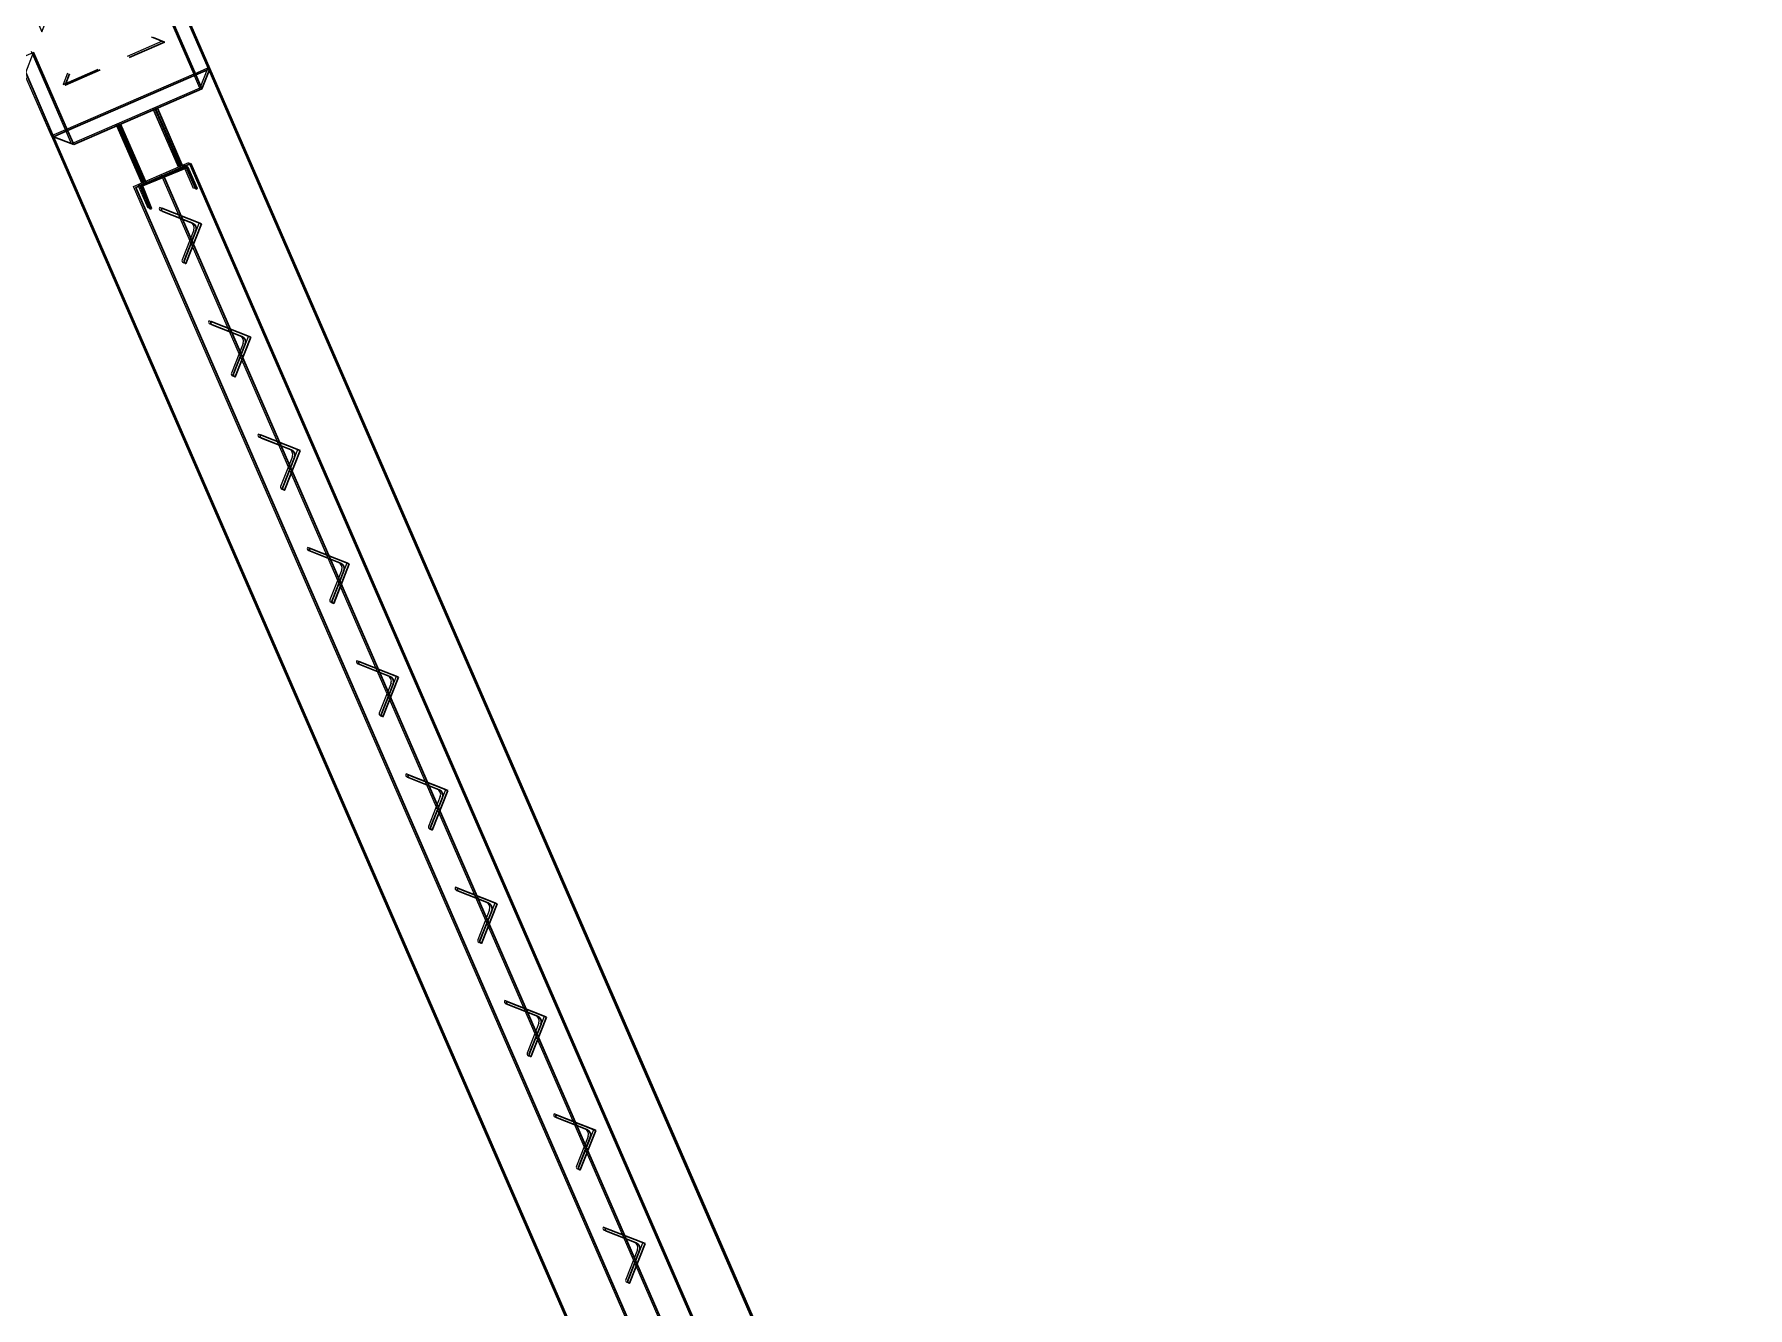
# Model space of a CAD drawing. Extents: x -15449 to 527173, y -170839 to 146543.
# Drawn here: x 15565.352 to 15566.027, y 7791.7 to 7792.202 of the extents above; entities that cross this region are included whole.
import ezdxf

# ---------------------------------------------------------------- set-up
doc = ezdxf.new("R2010")
doc.units = 0
doc.header["$LTSCALE"] = 8
doc.linetypes.add('X-F10A-LAY-S0-00-ASITE-001_EXTG_ROOF$0$HIDDEN', pattern=[9.525, 6.35, -3.175])
doc.layers.get('0').update_dxf_attribs({"color": 1, "linetype": 'CONTINUOUS'})
for name, color, linetype, lineweight in [('G-IMPT', 7, 'CONTINUOUS', 30), ('Micron SGP Titleblock CAD template EDI$0$G-ANNO-TTLB', 7, 'CONTINUOUS', 30), ('X-F10A-LAY-S0-00-ASITE-001_EXTG_ROOF$0$A-_ROAD----_E', 9, 'CONTINUOUS', 20)]:
    doc.layers.add(name, color=color, linetype=linetype, lineweight=lineweight)
doc.layers.add('X-F10A-LAY-S0-00-ASITE-001_EXTG_ROOF$0$A-SITEWALL', color=2, linetype='CONTINUOUS')

# ---------------------------------------------------------------- blocks, each defined once
blk = doc.blocks.new('X-F10A-LAY-S0-00-ASITE-001_EXTG_ROOF$0$A$C45887A7A')
at = {"layer": 'X-F10A-LAY-S0-00-ASITE-001_EXTG_ROOF$0$A-SITEWALL'}
blk.add_line((-225, 225), (-207, 207), dxfattribs=at)
for points in [[(-43, 25), (-307, 25), (-325, 43), (-325, 207), (-307, 225), (-225, 225), (-225, 307), (-207, 325), (-43, 325), (-25, 307), (-25, 43)], [(-307, 207), (-207, 207), (-207, 307), (-43, 307), (-43, 43), (-307, 43)]]:
    blk.add_lwpolyline(points, close=True, dxfattribs=at)
for points in [[(-225, 307), (-207, 307), (-207, 325)], [(-43, 325), (-43, 307), (-25, 307)], [(-307, 225), (-307, 207), (-325, 207)], [(-307, 25), (-307, 43), (-325, 43)], [(-43, 25), (-43, 43), (-25, 43)]]:
    blk.add_lwpolyline(points, dxfattribs=at)
at = {"layer": 'X-F10A-LAY-S0-00-ASITE-001_EXTG_ROOF$0$A-SITEWALL', "color": 3}
for points in [[(-178.5, 267), (-188.5, 257), (-143.5, 257)], [(-71.5, 267), (-61.5, 257), (-106.5, 257)], [(-247, 178.5), (-257, 188.5), (-257, 143.5)], [(-174.4, 188.5), (-188.5, 188.5), (-156.7, 156.7)], [(-247, 71.5), (-257, 61.5), (-257, 106.5)], [(-68.1, 82.2), (-68.1, 68.1), (-99.9, 99.9)]]:
    blk.add_lwpolyline(points, dxfattribs=at)
blk = doc.blocks.new('X-F10A-LAY-S0-00-ASITE-001_EXTG_ROOF$0$A$C7B8A6B6F')
at = {"layer": 'X-F10A-LAY-S0-00-ASITE-001_EXTG_ROOF$0$A-SITEWALL', "color": 252, "linetype": 'X-F10A-LAY-S0-00-ASITE-001_EXTG_ROOF$0$HIDDEN'}
for p, q in [((393.7, 1226.4, 3509.1), (367.6, 1296.7)), ((393.7, 1226.4), (367.6, 1296.7)), ((352.5, 1211.1, 3509.1), (326.3, 1281.4)), ((352.5, 1211.1), (326.3, 1281.4)), ((1099, -671.8, 3509.1), (1125.1, -742.1)), ((1099, -671.8), (1125.1, -742.1)), ((1057.7, -687.1, 3509.1), (1083.9, -757.4)), ((1057.7, -687.1), (1083.9, -757.4))]:
    blk.add_line(p, q, dxfattribs=at)
at = {"layer": 'X-F10A-LAY-S0-00-ASITE-001_EXTG_ROOF$0$A-SITEWALL', "color": 3}
for p, q in [((396.5, 1227.5, 3509.1), (370.4, 1297.8, 0)), ((396.5, 1227.5), (370.4, 1297.8)), ((349.6, 1210, 3509.1), (323.5, 1280.3, 0)), ((349.6, 1210), (323.5, 1280.3)), ((1078.4, -679.5, 3509.1), (373.1, 1218.7, -1754.5)), ((1078.4, -679.5), (373.1, 1218.7)), ((1101.8, -670.8, 3509.1), (1127.9, -741.1)), ((1101.8, -670.8), (1127.9, -741.1)), ((1054.9, -688.2, 3509.1), (1081, -758.5)), ((1054.9, -688.2), (1081, -758.5))]:
    blk.add_line(p, q, dxfattribs=at)
at = {"layer": 'X-F10A-LAY-S0-00-ASITE-001_EXTG_ROOF$0$A-SITEWALL', "color": 3, "elevation": -1754.5}
blk.add_lwpolyline([(406.2, 1231.1), (1111.5, -667.2), (1045.2, -691.8), (339.9, 1206.4)], close=True, dxfattribs=at)
at = {"layer": 'X-F10A-LAY-S0-00-ASITE-001_EXTG_ROOF$0$A-SITEWALL', "color": 3}
blk.add_lwpolyline([(406.2, 1231.1), (1111.5, -667.2), (1045.2, -691.8), (339.9, 1206.4)], close=True, dxfattribs=at)
at = {"layer": 'X-F10A-LAY-S0-00-ASITE-001_EXTG_ROOF$0$A-SITEWALL', "color": 8, "linetype": 'X-F10A-LAY-S0-00-ASITE-001_EXTG_ROOF$0$HIDDEN', "ltscale": 0.1, "elevation": -1754.5}
for points in [[(345.9, 1205.9, -0.414214), (347.4, 1209.2), (398.8, 1228.3, -0.414214), (402.1, 1226.8), (411.7, 1201.1), (410.2, 1200.5), (400.6, 1226.2, 0.414214), (399.3, 1226.8), (348, 1207.7, 0.414214), (347.4, 1206.4), (356.9, 1180.7), (355.4, 1180.2)], [(508.7, 879.8), (493, 845.6, 0.414214), (494.2, 842.4), (494.7, 842.2), (515.6, 887.6), (470.1, 908.5), (469.9, 907.9, 0.414214), (471, 904.7), (505.2, 889.1, -0.414214)], [(559.2, 743.9), (543.5, 709.7, 0.414214), (544.7, 706.5), (545.2, 706.3), (566.1, 751.7), (520.6, 772.5), (520.4, 772, 0.414214), (521.5, 768.8), (555.7, 753.2, -0.414214)], [(609.7, 608), (594, 573.8, 0.414214), (595.2, 570.6), (595.7, 570.3), (616.6, 615.8), (571.1, 636.6), (570.9, 636.1, 0.414214), (572, 632.9), (606.2, 617.2, -0.414214)], [(660.2, 472), (644.5, 437.9, 0.414214), (645.7, 434.7), (646.2, 434.4), (667.1, 479.9), (621.6, 500.7), (621.4, 500.2, 0.414214), (622.5, 497), (656.7, 481.3, -0.414214)], [(710.7, 336.1), (695, 301.9, 0.414214), (696.2, 298.7), (696.7, 298.5), (717.6, 344), (672.1, 364.8), (671.9, 364.2, 0.414214), (673, 361.1), (707.2, 345.4, -0.414214)], [(761.2, 200.2), (745.5, 166, 0.414214), (746.7, 162.8), (747.2, 162.6), (768.1, 208), (722.6, 228.9), (722.4, 228.3, 0.414214), (723.5, 225.1), (757.7, 209.5, -0.414214)], [(811.7, 64.3), (796, 30.1, 0.414214), (797.2, 26.9), (797.7, 26.7), (818.6, 72.1), (773.1, 92.9), (772.9, 92.4, 0.414214), (774, 89.2), (808.2, 73.5, -0.414214)], [(862.2, -71.7), (846.5, -105.8, 0.414214), (847.7, -109), (848.2, -109.3), (869.1, -63.8), (823.6, -43), (823.4, -43.5, 0.414214), (824.5, -46.7), (858.7, -62.4, -0.414214)], [(912.7, -207.6), (897, -241.8, 0.414214), (898.2, -244.9), (898.7, -245.2), (919.6, -199.7), (874.1, -178.9), (873.9, -179.5, 0.414214), (875, -182.6), (909.2, -198.3, -0.414214)], [(963.2, -343.5), (947.5, -377.7, 0.414214), (948.7, -380.9), (949.2, -381.1), (970.1, -335.7), (924.6, -314.8), (924.4, -315.4, 0.414214), (925.6, -318.6), (959.7, -334.2, -0.414214)], [(1013.7, -479.4), (998, -513.6, 0.414214), (999.2, -516.8), (999.7, -517), (1020.6, -471.6), (975.1, -450.7), (974.9, -451.3, 0.414214), (976.1, -454.5), (1010.2, -470.1, -0.414214)], [(1064.2, -615.3), (1048.5, -649.5, 0.414214), (1049.7, -652.7), (1050.2, -653), (1071.1, -607.5), (1025.6, -586.7), (1025.4, -587.2, 0.414214), (1026.6, -590.4), (1060.7, -606.1, -0.414214)], [(1049.3, -687.5, 0.414214), (1052.7, -689), (1104, -669.9, 0.414214), (1105.6, -666.6), (1096, -640.9), (1094.5, -641.5), (1104.1, -667.1, -0.414214), (1103.5, -668.4), (1052.1, -687.5, -0.414214), (1050.8, -686.9), (1041.3, -661.2), (1039.8, -661.8)]]:
    blk.add_lwpolyline(points, format="xyb", close=True, dxfattribs=at)
at = {"layer": 'X-F10A-LAY-S0-00-ASITE-001_EXTG_ROOF$0$A-SITEWALL', "color": 8, "linetype": 'X-F10A-LAY-S0-00-ASITE-001_EXTG_ROOF$0$HIDDEN', "ltscale": 0.1}
for points in [[(345.9, 1205.9, -0.414214), (347.4, 1209.2), (398.8, 1228.3, -0.414214), (402.1, 1226.8), (411.7, 1201.1), (410.2, 1200.5), (400.6, 1226.2, 0.414214), (399.3, 1226.8), (348, 1207.7, 0.414214), (347.4, 1206.4), (356.9, 1180.7), (355.4, 1180.2)], [(407.7, 1151.6), (392, 1117.5, 0.414214), (393.2, 1114.3), (393.7, 1114), (414.6, 1159.5), (369.1, 1180.3), (368.9, 1179.8, 0.414214), (370, 1176.6), (404.2, 1160.9, -0.414214)], [(458.2, 1015.7), (442.5, 981.5, 0.414214), (443.7, 978.4), (444.2, 978.1), (465.1, 1023.6), (419.6, 1044.4), (419.4, 1043.8, 0.414214), (420.5, 1040.7), (454.7, 1025, -0.414214)], [(508.7, 879.8), (493, 845.6, 0.414214), (494.2, 842.4), (494.7, 842.2), (515.6, 887.6), (470.1, 908.5), (469.9, 907.9, 0.414214), (471, 904.7), (505.2, 889.1, -0.414214)], [(559.2, 743.9), (543.5, 709.7, 0.414214), (544.7, 706.5), (545.2, 706.3), (566.1, 751.7), (520.6, 772.5), (520.4, 772, 0.414214), (521.5, 768.8), (555.7, 753.2, -0.414214)], [(609.7, 608), (594, 573.8, 0.414214), (595.2, 570.6), (595.7, 570.3), (616.6, 615.8), (571.1, 636.6), (570.9, 636.1, 0.414214), (572, 632.9), (606.2, 617.2, -0.414214)], [(660.2, 472), (644.5, 437.9, 0.414214), (645.7, 434.7), (646.2, 434.4), (667.1, 479.9), (621.6, 500.7), (621.4, 500.2, 0.414214), (622.5, 497), (656.7, 481.3, -0.414214)], [(710.7, 336.1), (695, 301.9, 0.414214), (696.2, 298.7), (696.7, 298.5), (717.6, 344), (672.1, 364.8), (671.9, 364.2, 0.414214), (673, 361.1), (707.2, 345.4, -0.414214)], [(761.2, 200.2), (745.5, 166, 0.414214), (746.7, 162.8), (747.2, 162.6), (768.1, 208), (722.6, 228.9), (722.4, 228.3, 0.414214), (723.5, 225.1), (757.7, 209.5, -0.414214)], [(811.7, 64.3), (796, 30.1, 0.414214), (797.2, 26.9), (797.7, 26.7), (818.6, 72.1), (773.1, 92.9), (772.9, 92.4, 0.414214), (774, 89.2), (808.2, 73.5, -0.414214)], [(862.2, -71.7), (846.5, -105.8, 0.414214), (847.7, -109), (848.2, -109.3), (869.1, -63.8), (823.6, -43), (823.4, -43.5, 0.414214), (824.5, -46.7), (858.7, -62.4, -0.414214)], [(912.7, -207.6), (897, -241.8, 0.414214), (898.2, -244.9), (898.7, -245.2), (919.6, -199.7), (874.1, -178.9), (873.9, -179.5, 0.414214), (875, -182.6), (909.2, -198.3, -0.414214)], [(963.2, -343.5), (947.5, -377.7, 0.414214), (948.7, -380.9), (949.2, -381.1), (970.1, -335.7), (924.6, -314.8), (924.4, -315.4, 0.414214), (925.6, -318.6), (959.7, -334.2, -0.414214)], [(1013.7, -479.4), (998, -513.6, 0.414214), (999.2, -516.8), (999.7, -517), (1020.6, -471.6), (975.1, -450.7), (974.9, -451.3, 0.414214), (976.1, -454.5), (1010.2, -470.1, -0.414214)], [(1064.2, -615.3), (1048.5, -649.5, 0.414214), (1049.7, -652.7), (1050.2, -653), (1071.1, -607.5), (1025.6, -586.7), (1025.4, -587.2, 0.414214), (1026.6, -590.4), (1060.7, -606.1, -0.414214)], [(1049.3, -687.5, 0.414214), (1052.7, -689), (1104, -669.9, 0.414214), (1105.6, -666.6), (1096, -640.9), (1094.5, -641.5), (1104.1, -667.1, -0.414214), (1103.5, -668.4), (1052.1, -687.5, -0.414214), (1050.8, -686.9), (1041.3, -661.2), (1039.8, -661.8)]]:
    blk.add_lwpolyline(points, format="xyb", close=True, dxfattribs=at)
blk = doc.blocks.new('A$Cf1db08be')
at = {"layer": 'G-IMPT'}
for p, q in [((93.30475, 12.61347), (93.34014, 12.53211)), ((93.3103, 12.61588), (93.34569, 12.53452)), ((93.32332, 12.54678), (93.32774, 12.54504)), ((93.2896, 12.51013), (93.2762, 12.54094)), ((93.32774, 12.54504), (93.31387, 12.53901)), ((93.28406, 12.50771), (93.27306, 12.53298)), ((93.2886, 12.52802), (93.30247, 12.53405)), ((93.29034, 12.53244), (93.2886, 12.52802)), ((93.34014, 12.53211), (93.2896, 12.51013)), ((93.34014, 12.53211), (93.34569, 12.53452)), ((93.34256, 12.52656), (93.34014, 12.53211)), ((93.34569, 12.53452), (93.34256, 12.52656)), ((93.34569, 12.53452), (94.27545, 10.39705)), ((93.34256, 12.52656), (93.29202, 12.50458)), ((93.33412, 12.49541), (93.32407, 12.51852)), ((93.32407, 12.51852), (93.33412, 12.49541)), ((93.33504, 12.49581), (93.32499, 12.51892)), ((93.32499, 12.51892), (93.33504, 12.49581)), ((93.31964, 12.48911), (93.30958, 12.51222)), ((93.30958, 12.51222), (93.31964, 12.48911)), ((93.32056, 12.48951), (93.31051, 12.51262)), ((93.31051, 12.51262), (93.32056, 12.48951)), ((93.2896, 12.51013), (93.28406, 12.50771)), ((93.28406, 12.50771), (94.21382, 10.37024)), ((93.29202, 12.50458), (93.28406, 12.50771)), ((93.29202, 12.50458), (93.2896, 12.51013)), ((93.31644, 12.48772), (93.33824, 12.4972)), ((93.31644, 12.48772), (93.33824, 12.4972)), ((93.3189, 12.48879), (93.33578, 12.49613)), ((93.3189, 12.48879), (93.33578, 12.49613)), ((93.33644, 12.49546), (93.31911, 12.48829)), ((93.33644, 12.49546), (93.31911, 12.48829)), ((93.59879, 11.86841), (93.32734, 12.49246)), ((93.59879, 11.86841), (93.32734, 12.49246)), ((93.34011, 12.48702), (93.33644, 12.49546)), ((93.34011, 12.48702), (93.33644, 12.49546)), ((93.33693, 12.49568), (93.34061, 12.48724)), ((93.33693, 12.49568), (93.34061, 12.48724)), ((93.33824, 12.4972), (93.60968, 11.87315)), ((93.33824, 12.4972), (93.60968, 11.87315)), ((93.58789, 11.86367), (93.31644, 12.48772)), ((93.58789, 11.86367), (93.31644, 12.48772)), ((93.32212, 12.47919), (93.31844, 12.48764)), ((93.32212, 12.47919), (93.31844, 12.48764)), ((93.31911, 12.48829), (93.32261, 12.47941)), ((93.31911, 12.48829), (93.32261, 12.47941)), ((93.34061, 12.48724), (93.34011, 12.48702)), ((93.34061, 12.48724), (93.34011, 12.48702)), ((93.32261, 12.47941), (93.32212, 12.47919)), ((93.32261, 12.47941), (93.32212, 12.47919)), ((93.32671, 12.47949), (93.32664, 12.4793)), ((93.34234, 12.47333), (93.32671, 12.47949)), ((93.32709, 12.47826), (93.33885, 12.47363)), ((93.33619, 12.4577), (93.34234, 12.47333)), ((93.34018, 12.47057), (93.33555, 12.45882)), ((93.336, 12.45777), (93.33619, 12.4577)), ((93.34615, 12.4348), (93.34607, 12.43462)), ((93.36178, 12.42865), (93.34615, 12.4348)), ((93.34653, 12.43357), (93.35829, 12.42894)), ((93.35961, 12.42589), (93.35498, 12.41413)), ((93.35563, 12.41301), (93.36178, 12.42865)), ((93.35544, 12.41309), (93.35563, 12.41301)), ((93.36558, 12.39012), (93.36551, 12.38993)), ((93.36558, 12.39012), (93.36551, 12.38993)), ((93.38122, 12.38396), (93.36558, 12.39012)), ((93.38122, 12.38396), (93.36558, 12.39012)), ((93.36597, 12.38889), (93.37772, 12.38426)), ((93.36597, 12.38889), (93.37772, 12.38426)), ((93.37506, 12.36833), (93.38122, 12.38396)), ((93.37506, 12.36833), (93.38122, 12.38396)), ((93.37905, 12.38121), (93.37442, 12.36945)), ((93.37905, 12.38121), (93.37442, 12.36945)), ((93.37488, 12.3684), (93.37506, 12.36833)), ((93.37488, 12.3684), (93.37506, 12.36833)), ((93.38502, 12.34543), (93.38495, 12.34525)), ((93.38502, 12.34543), (93.38495, 12.34525)), ((93.40066, 12.33928), (93.38502, 12.34543)), ((93.40066, 12.33928), (93.38502, 12.34543)), ((93.3854, 12.3442), (93.39716, 12.33957)), ((93.3854, 12.3442), (93.39716, 12.33957)), ((93.39849, 12.33652), (93.39386, 12.32476)), ((93.39849, 12.33652), (93.39386, 12.32476)), ((93.3945, 12.32364), (93.40066, 12.33928)), ((93.3945, 12.32364), (93.40066, 12.33928)), ((93.39431, 12.32372), (93.3945, 12.32364)), ((93.39431, 12.32372), (93.3945, 12.32364)), ((93.40446, 12.30075), (93.40438, 12.30056)), ((93.40446, 12.30075), (93.40438, 12.30056)), ((93.42009, 12.29459), (93.40446, 12.30075)), ((93.42009, 12.29459), (93.40446, 12.30075)), ((93.40484, 12.29952), (93.4166, 12.29489)), ((93.40484, 12.29952), (93.4166, 12.29489)), ((93.41792, 12.29184), (93.41329, 12.28008)), ((93.41792, 12.29184), (93.41329, 12.28008)), ((93.41394, 12.27896), (93.42009, 12.29459)), ((93.41394, 12.27896), (93.42009, 12.29459)), ((93.41375, 12.27903), (93.41394, 12.27896)), ((93.41375, 12.27903), (93.41394, 12.27896)), ((93.4239, 12.25606), (93.42382, 12.25588)), ((93.4239, 12.25606), (93.42382, 12.25588)), ((93.43953, 12.24991), (93.4239, 12.25606)), ((93.43953, 12.24991), (93.4239, 12.25606)), ((93.42428, 12.25483), (93.43603, 12.2502)), ((93.42428, 12.25483), (93.43603, 12.2502)), ((93.43337, 12.23427), (93.43953, 12.24991)), ((93.43337, 12.23427), (93.43953, 12.24991)), ((93.43736, 12.24715), (93.43273, 12.23539)), ((93.43736, 12.24715), (93.43273, 12.23539)), ((93.43319, 12.23435), (93.43337, 12.23427)), ((93.43319, 12.23435), (93.43337, 12.23427)), ((93.44333, 12.21138), (93.44326, 12.21119)), ((93.44333, 12.21138), (93.44326, 12.21119)), ((93.45897, 12.20522), (93.44333, 12.21138)), ((93.45897, 12.20522), (93.44333, 12.21138)), ((93.44371, 12.21015), (93.45547, 12.20552)), ((93.44371, 12.21015), (93.45547, 12.20552)), ((93.4568, 12.20247), (93.45217, 12.19071)), ((93.4568, 12.20247), (93.45217, 12.19071)), ((93.45281, 12.18959), (93.45897, 12.20522)), ((93.45281, 12.18959), (93.45897, 12.20522)), ((93.45262, 12.18966), (93.45281, 12.18959)), ((93.45262, 12.18966), (93.45281, 12.18959)), ((93.46277, 12.1667), (93.4627, 12.16651)), ((93.46277, 12.1667), (93.4627, 12.16651)), ((93.4784, 12.16054), (93.46277, 12.1667)), ((93.4784, 12.16054), (93.46277, 12.1667)), ((93.46315, 12.16546), (93.47491, 12.16083)), ((93.46315, 12.16546), (93.47491, 12.16083)), ((93.47225, 12.1449), (93.4784, 12.16054)), ((93.47225, 12.1449), (93.4784, 12.16054)), ((93.47624, 12.15778), (93.47161, 12.14602)), ((93.47624, 12.15778), (93.47161, 12.14602)), ((93.47206, 12.14498), (93.47225, 12.1449)), ((93.47206, 12.14498), (93.47225, 12.1449)), ((93.48221, 12.12201), (93.48213, 12.12182)), ((93.48221, 12.12201), (93.48213, 12.12182)), ((93.49784, 12.11585), (93.48221, 12.12201)), ((93.49784, 12.11585), (93.48221, 12.12201)), ((93.48259, 12.12078), (93.49435, 12.11615)), ((93.48259, 12.12078), (93.49435, 12.11615)), ((93.49567, 12.1131), (93.49104, 12.10134)), ((93.49567, 12.1131), (93.49104, 12.10134)), ((93.49169, 12.10022), (93.49784, 12.11585)), ((93.49169, 12.10022), (93.49784, 12.11585)), ((93.4915, 12.10029), (93.49169, 12.10022)), ((93.4915, 12.10029), (93.49169, 12.10022)), ((93.50164, 12.07733), (93.50157, 12.07714)), ((93.50164, 12.07733), (93.50157, 12.07714)), ((93.51728, 12.07117), (93.50164, 12.07733)), ((93.51728, 12.07117), (93.50164, 12.07733)), ((93.50202, 12.07609), (93.51378, 12.07146)), ((93.50202, 12.07609), (93.51378, 12.07146)), ((93.51511, 12.06841), (93.51048, 12.05665)), ((93.51511, 12.06841), (93.51048, 12.05665)), ((93.51112, 12.05553), (93.51728, 12.07117)), ((93.51112, 12.05553), (93.51728, 12.07117)), ((93.51093, 12.05561), (93.51112, 12.05553)), ((93.51093, 12.05561), (93.51112, 12.05553))]:
    blk.add_line(p, q, dxfattribs=at)
for centre, radius, start, end in [((93.33613, 12.49533), 0.000874, 23.50818, 113.50818), ((93.33613, 12.49533), 0.000874, 23.50818, 113.50818), ((93.33613, 12.49533), 0.000336, 23.50818, 113.50818), ((93.33613, 12.49533), 0.000336, 23.50818, 113.50818), ((93.31924, 12.48798), 0.000874, 113.50818, 203.50818), ((93.31924, 12.48798), 0.000874, 113.50818, 203.50818), ((93.31924, 12.48798), 0.000336, 113.50818, 203.50818), ((93.31924, 12.48798), 0.000336, 113.50818, 203.50818), ((93.32739, 12.47901), 0.000807, 158.50818, 248.50818), ((93.33799, 12.47144), 0.00235, 338.50818, 68.50818), ((93.3363, 12.45852), 0.000807, 158.50818, 248.50818), ((93.34682, 12.43432), 0.000807, 158.50818, 248.50818), ((93.35742, 12.42675), 0.00235, 338.50818, 68.50818), ((93.35573, 12.41384), 0.000807, 158.50818, 248.50818), ((93.36626, 12.38964), 0.000807, 158.50818, 248.50818), ((93.36626, 12.38964), 0.000807, 158.50818, 248.50818), ((93.37686, 12.38207), 0.00235, 338.50818, 68.50818), ((93.37686, 12.38207), 0.00235, 338.50818, 68.50818), ((93.37517, 12.36915), 0.000807, 158.50818, 248.50818), ((93.37517, 12.36915), 0.000807, 158.50818, 248.50818), ((93.3857, 12.34495), 0.000807, 158.50818, 248.50818), ((93.3857, 12.34495), 0.000807, 158.50818, 248.50818), ((93.3963, 12.33738), 0.00235, 338.50818, 68.50818), ((93.3963, 12.33738), 0.00235, 338.50818, 68.50818), ((93.39461, 12.32447), 0.000807, 158.50818, 248.50818), ((93.39461, 12.32447), 0.000807, 158.50818, 248.50818), ((93.40513, 12.30027), 0.000807, 158.50818, 248.50818), ((93.40513, 12.30027), 0.000807, 158.50818, 248.50818), ((93.41574, 12.2927), 0.00235, 338.50818, 68.50818), ((93.41574, 12.2927), 0.00235, 338.50818, 68.50818), ((93.41404, 12.27978), 0.000807, 158.50818, 248.50818), ((93.41404, 12.27978), 0.000807, 158.50818, 248.50818), ((93.42457, 12.25558), 0.000807, 158.50818, 248.50818), ((93.42457, 12.25558), 0.000807, 158.50818, 248.50818), ((93.43517, 12.24801), 0.00235, 338.50818, 68.50818), ((93.43517, 12.24801), 0.00235, 338.50818, 68.50818), ((93.43348, 12.2351), 0.000807, 158.50818, 248.50818), ((93.43348, 12.2351), 0.000807, 158.50818, 248.50818), ((93.44401, 12.2109), 0.000807, 158.50818, 248.50818), ((93.44401, 12.2109), 0.000807, 158.50818, 248.50818), ((93.45461, 12.20333), 0.00235, 338.50818, 68.50818), ((93.45461, 12.20333), 0.00235, 338.50818, 68.50818), ((93.45292, 12.19041), 0.000807, 158.50818, 248.50818), ((93.45292, 12.19041), 0.000807, 158.50818, 248.50818), ((93.46345, 12.16621), 0.000807, 158.50818, 248.50818), ((93.46345, 12.16621), 0.000807, 158.50818, 248.50818), ((93.47405, 12.15864), 0.00235, 338.50818, 68.50818), ((93.47405, 12.15864), 0.00235, 338.50818, 68.50818), ((93.47236, 12.14573), 0.000807, 158.50818, 248.50818), ((93.47236, 12.14573), 0.000807, 158.50818, 248.50818), ((93.48288, 12.12153), 0.000807, 158.50818, 248.50818), ((93.48288, 12.12153), 0.000807, 158.50818, 248.50818), ((93.49348, 12.11396), 0.00235, 338.50818, 68.50818), ((93.49348, 12.11396), 0.00235, 338.50818, 68.50818), ((93.49179, 12.10104), 0.000807, 158.50818, 248.50818), ((93.49179, 12.10104), 0.000807, 158.50818, 248.50818), ((93.50232, 12.07684), 0.000807, 158.50818, 248.50818), ((93.50232, 12.07684), 0.000807, 158.50818, 248.50818), ((93.51292, 12.06927), 0.00235, 338.50818, 68.50818), ((93.51292, 12.06927), 0.00235, 338.50818, 68.50818), ((93.51123, 12.05636), 0.000807, 158.50818, 248.50818), ((93.51123, 12.05636), 0.000807, 158.50818, 248.50818)]:
    blk.add_arc(centre, radius, start, end, dxfattribs=at)
at = {"layer": 'X-F10A-LAY-S0-00-ASITE-001_EXTG_ROOF$0$A-_ROAD----_E'}
for p, q in [((93.30393, 12.61379), (93.33932, 12.53243)), ((93.30947, 12.6162), (93.34486, 12.53485)), ((93.32249, 12.5471), (93.32691, 12.54536)), ((93.28878, 12.51045), (93.27537, 12.54127)), ((93.32691, 12.54536), (93.31305, 12.53933)), ((93.28323, 12.50804), (93.27224, 12.53331)), ((93.28778, 12.52834), (93.30164, 12.53437)), ((93.28952, 12.53276), (93.28778, 12.52834)), ((93.33932, 12.53243), (93.28878, 12.51045)), ((93.33932, 12.53243), (93.34486, 12.53485)), ((93.34173, 12.52689), (93.33932, 12.53243)), ((93.34486, 12.53485), (93.34173, 12.52689)), ((93.34486, 12.53485), (94.27462, 10.3974)), ((93.34173, 12.52689), (93.29119, 12.5049)), ((93.33329, 12.49573), (93.32324, 12.51884)), ((93.32324, 12.51884), (93.33329, 12.49573)), ((93.33422, 12.49613), (93.32416, 12.51925)), ((93.32416, 12.51925), (93.33422, 12.49613)), ((93.31881, 12.48943), (93.30876, 12.51254)), ((93.30876, 12.51254), (93.31881, 12.48943)), ((93.31973, 12.48983), (93.30968, 12.51295)), ((93.30968, 12.51295), (93.31973, 12.48983)), ((93.28878, 12.51045), (93.28323, 12.50804)), ((93.28323, 12.50804), (94.21298, 10.37059)), ((93.29119, 12.5049), (93.28323, 12.50804)), ((93.29119, 12.5049), (93.28878, 12.51045)), ((93.31562, 12.48804), (93.33741, 12.49752)), ((93.31807, 12.48911), (93.33496, 12.49645)), ((93.33561, 12.49579), (93.31828, 12.48862)), ((93.59796, 11.86874), (93.32651, 12.49278)), ((93.33929, 12.48734), (93.33561, 12.49579)), ((93.33611, 12.496), (93.33978, 12.48756)), ((93.33741, 12.49752), (93.60885, 11.87348)), ((93.58706, 11.864), (93.31562, 12.48804)), ((93.32129, 12.47952), (93.31762, 12.48796)), ((93.31828, 12.48862), (93.32178, 12.47973)), ((93.33978, 12.48756), (93.33929, 12.48734)), ((93.32178, 12.47973), (93.32129, 12.47952)), ((93.32588, 12.47981), (93.32581, 12.47962)), ((93.34152, 12.47366), (93.32588, 12.47981)), ((93.32626, 12.47858), (93.33802, 12.47395)), ((93.33536, 12.45802), (93.34152, 12.47366)), ((93.33935, 12.4709), (93.33472, 12.45914)), ((93.33517, 12.45809), (93.33536, 12.45802)), ((93.34532, 12.43513), (93.34525, 12.43494)), ((93.36095, 12.42897), (93.34532, 12.43513)), ((93.3457, 12.43389), (93.35746, 12.42926)), ((93.35879, 12.42621), (93.35416, 12.41446)), ((93.3548, 12.41334), (93.36095, 12.42897)), ((93.35461, 12.41341), (93.3548, 12.41334)), ((93.36476, 12.39044), (93.36468, 12.39026)), ((93.38039, 12.38429), (93.36476, 12.39044)), ((93.36514, 12.38921), (93.37689, 12.38458)), ((93.37424, 12.36865), (93.38039, 12.38429)), ((93.37822, 12.38153), (93.37359, 12.36977)), ((93.37405, 12.36873), (93.37424, 12.36865)), ((93.38419, 12.34576), (93.38412, 12.34557)), ((93.39983, 12.3396), (93.38419, 12.34576)), ((93.38457, 12.34452), (93.39633, 12.3399)), ((93.39766, 12.33684), (93.39303, 12.32509)), ((93.39367, 12.32397), (93.39983, 12.3396)), ((93.39348, 12.32404), (93.39367, 12.32397)), ((93.40363, 12.30107), (93.40356, 12.30089)), ((93.41926, 12.29492), (93.40363, 12.30107)), ((93.40401, 12.29984), (93.41577, 12.29521)), ((93.4171, 12.29216), (93.41247, 12.2804)), ((93.41311, 12.27928), (93.41926, 12.29492)), ((93.41292, 12.27936), (93.41311, 12.27928)), ((93.42307, 12.25639), (93.42299, 12.2562)), ((93.4387, 12.25023), (93.42307, 12.25639)), ((93.42345, 12.25516), (93.43521, 12.25053)), ((93.43255, 12.2346), (93.4387, 12.25023)), ((93.43653, 12.24748), (93.4319, 12.23572)), ((93.43236, 12.23467), (93.43255, 12.2346)), ((93.4425, 12.21171), (93.44243, 12.21152)), ((93.45814, 12.20555), (93.4425, 12.21171)), ((93.44289, 12.21047), (93.45464, 12.20584)), ((93.45597, 12.20279), (93.45134, 12.19103)), ((93.45198, 12.18991), (93.45814, 12.20555)), ((93.4518, 12.18999), (93.45198, 12.18991)), ((93.46194, 12.16702), (93.46187, 12.16683)), ((93.47758, 12.16087), (93.46194, 12.16702)), ((93.46232, 12.16579), (93.47408, 12.16116)), ((93.47142, 12.14523), (93.47758, 12.16087)), ((93.47541, 12.15811), (93.47078, 12.14635)), ((93.47123, 12.1453), (93.47142, 12.14523)), ((93.48138, 12.12234), (93.4813, 12.12215)), ((93.49701, 12.11618), (93.48138, 12.12234)), ((93.48176, 12.1211), (93.49352, 12.11647)), ((93.49484, 12.11342), (93.49021, 12.10167)), ((93.49086, 12.10055), (93.49701, 12.11618)), ((93.49067, 12.10062), (93.49086, 12.10055)), ((93.50081, 12.07765), (93.50074, 12.07746)), ((93.51645, 12.0715), (93.50081, 12.07765)), ((93.5012, 12.07642), (93.51295, 12.07179)), ((93.51428, 12.06874), (93.50965, 12.05698)), ((93.51029, 12.05586), (93.51645, 12.0715)), ((93.51011, 12.05594), (93.51029, 12.05586))]:
    blk.add_line(p, q, dxfattribs=at)
for centre, radius, start, end in [((93.33531, 12.49565), 0.000874, 23.50818, 113.50818), ((93.33531, 12.49565), 0.000336, 23.50818, 113.50818), ((93.31842, 12.48831), 0.000874, 113.50818, 203.50818), ((93.31842, 12.48831), 0.000336, 113.50818, 203.50818), ((93.32656, 12.47933), 0.000807, 158.50818, 248.50818), ((93.33716, 12.47176), 0.00235, 338.50818, 68.50818), ((93.33547, 12.45884), 0.000807, 158.50818, 248.50818), ((93.346, 12.43464), 0.000807, 158.50818, 248.50818), ((93.3566, 12.42708), 0.00235, 338.50818, 68.50818), ((93.35491, 12.41416), 0.000807, 158.50818, 248.50818), ((93.36543, 12.38996), 0.000807, 158.50818, 248.50818), ((93.37603, 12.38239), 0.00235, 338.50818, 68.50818), ((93.37434, 12.36948), 0.000807, 158.50818, 248.50818), ((93.38487, 12.34528), 0.000807, 158.50818, 248.50818), ((93.39547, 12.33771), 0.00235, 338.50818, 68.50818), ((93.39378, 12.32479), 0.000807, 158.50818, 248.50818), ((93.40431, 12.30059), 0.000807, 158.50818, 248.50818), ((93.41491, 12.29302), 0.00235, 338.50818, 68.50818), ((93.41322, 12.28011), 0.000807, 158.50818, 248.50818), ((93.42374, 12.25591), 0.000807, 158.50818, 248.50818), ((93.43434, 12.24834), 0.00235, 338.50818, 68.50818), ((93.43265, 12.23542), 0.000807, 158.50818, 248.50818), ((93.44318, 12.21122), 0.000807, 158.50818, 248.50818), ((93.45378, 12.20365), 0.00235, 338.50818, 68.50818), ((93.45209, 12.19074), 0.000807, 158.50818, 248.50818), ((93.46262, 12.16654), 0.000807, 158.50818, 248.50818), ((93.47322, 12.15897), 0.00235, 338.50818, 68.50818), ((93.47153, 12.14605), 0.000807, 158.50818, 248.50818), ((93.48205, 12.12185), 0.000807, 158.50818, 248.50818), ((93.49265, 12.11429), 0.00235, 338.50818, 68.50818), ((93.49096, 12.10137), 0.000807, 158.50818, 248.50818), ((93.50149, 12.07717), 0.000807, 158.50818, 248.50818), ((93.51209, 12.0696), 0.00235, 338.50818, 68.50818), ((93.5104, 12.05669), 0.000807, 158.50818, 248.50818)]:
    blk.add_arc(centre, radius, start, end, dxfattribs=at)
at = {"layer": 'X-F10A-LAY-S0-00-ASITE-001_EXTG_ROOF$0$A-SITEWALL'}
for p, q in [((93.34569, 12.53452, -0.00645), (94.27545, 10.39705, -0.00645)), ((93.28406, 12.50771), (94.21382, 10.37024))]:
    blk.add_line(p, q, dxfattribs=at)
at = {"layer": 'X-F10A-LAY-S0-00-ASITE-001_EXTG_ROOF$0$A-SITEWALL', "xscale": 0.0003360627802949188, "yscale": 0.0003360627802949188, "zscale": 0.0003360627802949188}
for name, p, rotation in [('X-F10A-LAY-S0-00-ASITE-001_EXTG_ROOF$0$A$C45887A7A', (93.31224, 12.63248, -0.00645), 113.5081824663341), ('X-F10A-LAY-S0-00-ASITE-001_EXTG_ROOF$0$A$C7B8A6B6F', (93.22448, 12.07666), 3.125795885946997)]:
    blk.add_blockref(name, p, dxfattribs=dict(at, rotation=rotation))
blk = doc.blocks.new('Micron SGP Titleblock CAD template EDI$0$MU_SGP_ANTitleblock_A1_Type01_v1_1 - A1-419101-sample')
blk.add_blockref('A$Cf1db08be', (731.58329, 312.05475))
blk = doc.blocks.new('Micron SGP Titleblock CAD template EDI')
at = {"layer": 'Micron SGP Titleblock CAD template EDI$0$G-ANNO-TTLB'}
blk.add_blockref('Micron SGP Titleblock CAD template EDI$0$MU_SGP_ANTitleblock_A1_Type01_v1_1 - A1-419101-sample', (-3.84597, 118.85415), dxfattribs=at)

msp = doc.modelspace()

# ---------------------------------------------------------------- block references
msp.add_blockref('Micron SGP Titleblock CAD template EDI', (14744.33775, 7348.74475))

doc.saveas('drawing.dxf')
